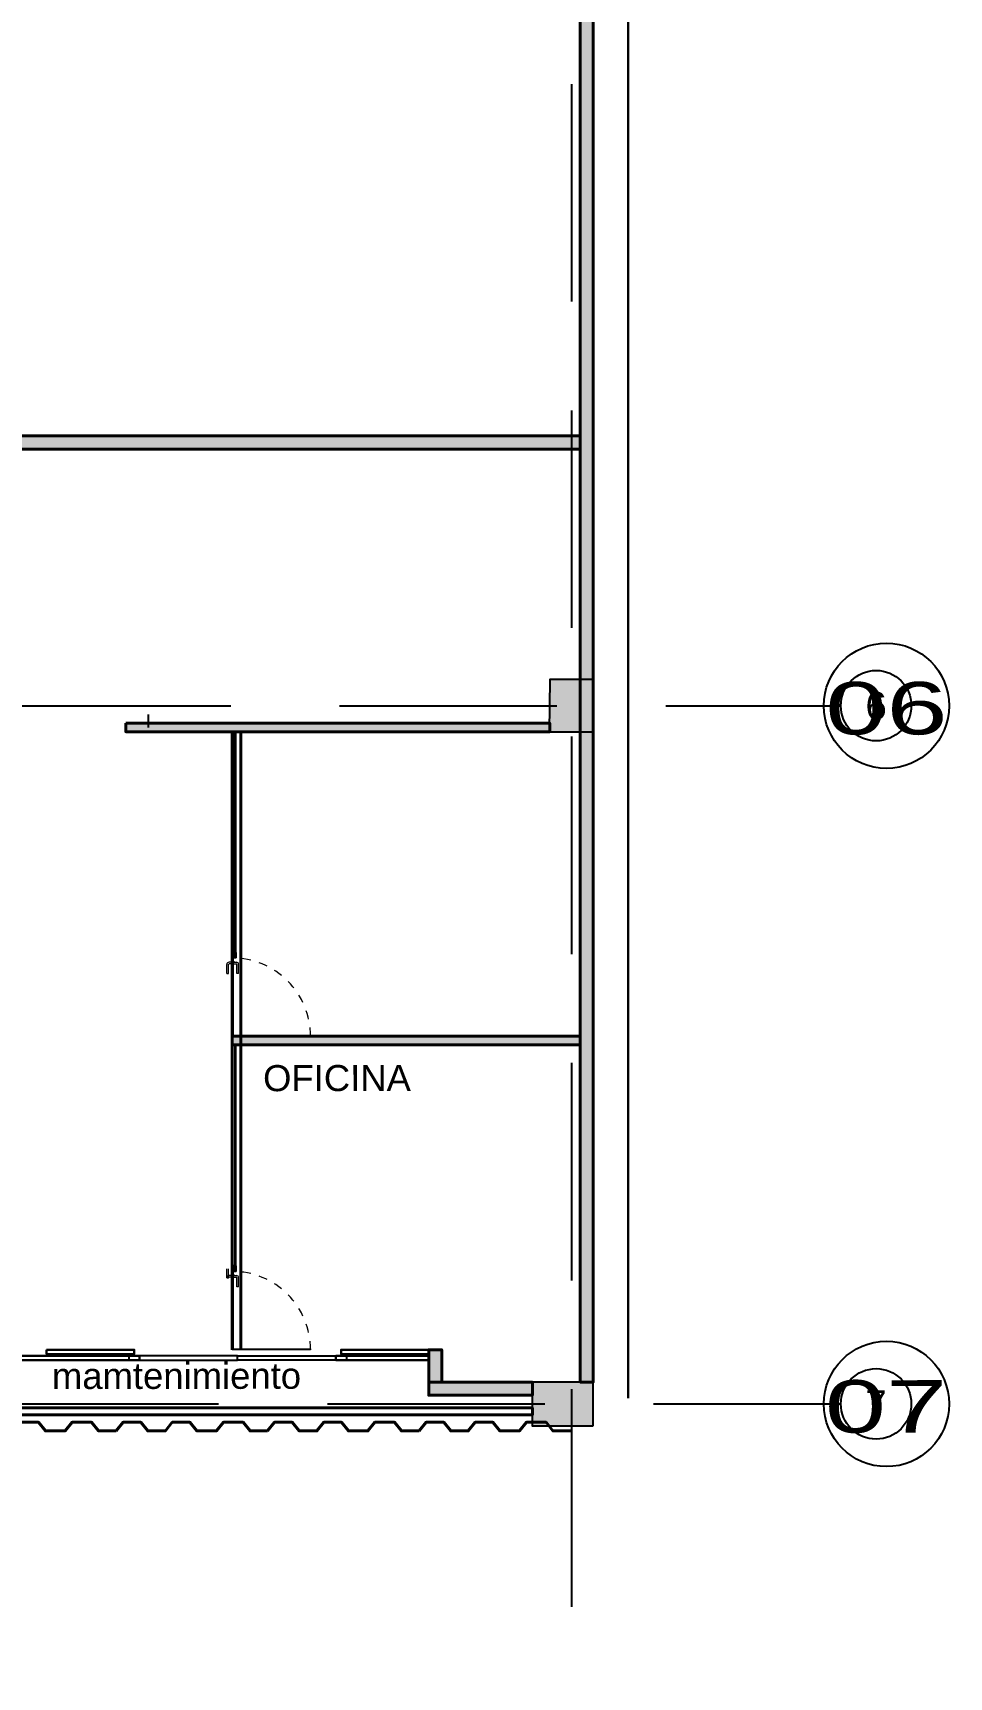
# Model space of a CAD drawing. Header units: millimetres. Extents: x -967 to 876, y -355 to 681.
# Drawn here: x 86.02 to 96.55, y -346.79 to -327.9 of the extents above; entities that cross this region are included whole.
import ezdxf
from ezdxf.enums import TextEntityAlignment as Align

# ---------------------------------------------------------------- set-up
doc = ezdxf.new("R2010")
doc.units = ezdxf.units.MM
for name, pattern in [('Center', [50.8, 31.75, -6.35, 6.35, -6.35]), ('DASHED2', [9.525, 6.35, -3.175]), ('Hidden 1_16_', [0.002381, 0.001587, -0.00079375]), ('LÍNEAS_OCULTASX2', [0.75, 0.5, -0.25])]:
    doc.linetypes.add(name, pattern=pattern)
for name, color, linetype in [('1amobla', 253, 'Continuous'), ('A-HATCH CONCRETO', 8, 'Continuous'), ('A_CIRCULO DE EJES', 3, 'Continuous'), ('GG_PISO 1', 251, 'Continuous'), ('GG_PISO 4', 8, 'Continuous'), ('JCA_HATCH 254', 252, 'Continuous'), ('PROYECCION', 8, 'DASHED2')]:
    doc.layers.add(name, color=color, linetype=linetype)
for name, color, linetype, lineweight in [('A-DETL-GENF', 7, 'Continuous', 5), ('A-DOOR', 7, 'Continuous', 5), ('Muro', 9, 'Continuous', 40), ('Piso', 251, 'Continuous', 30), ('Vidrio', 8, 'Continuous', 30)]:
    doc.layers.add(name, color=color, linetype=linetype, lineweight=lineweight)
doc.layers.add('A-DOOR-HDLN', color=9, linetype='Hidden 1_16_', lineweight=25, true_color=0x808080)
doc.layers.add('PDF_A - VENT', color=7, linetype='Continuous', true_color=0xffffff)
doc.layers.add('PDF_VENTANAS', color=7, linetype='Continuous', true_color=0xb9b9b9)
doc.styles.add('A_TEXT1', font='arial.ttf')
doc.styles.get("Standard").update_dxf_attribs({"font": 'arial.ttf'})
doc.styles.add('style2', font='arial.ttf', dxfattribs={"width": 1.5})

# ---------------------------------------------------------------- blocks, each defined once
blk = doc.blocks.new('A_B_Eje')
at = {"layer": 'A_CIRCULO DE EJES', "color": 0, "ltscale": 1.5}
blk.add_circle((0, 0), 0.0045, dxfattribs=at)
at = {"ltscale": 1.5, "style": 'A_TEXT1'}
blk.add_attdef('EJE', text='', height=0.0035, dxfattribs=at).set_placement((0, 0), align=Align.MIDDLE_CENTER)
blk = doc.blocks.new('estructura etapa 3')
at = {"layer": 'GG_PISO 1'}
h = blk.add_hatch(color=256, dxfattribs=at)
h.paths.add_polyline_path([(-91.651, -6658.124), (-91.651, -6657.624), (-92.35, -6657.624), (-92.35, -6658.124)])
h.paths.add_polyline_path([(-49.354, -6658.124), (-49.354, -6657.624), (-50.055, -6657.624), (-50.055, -6658.124)])
h.paths.add_polyline_path([(-56.053, -6658.124), (-56.053, -6657.624), (-56.753, -6657.624), (-56.753, -6658.124)])
h.paths.add_polyline_path([(-76.45, -6659.124), (-76.95, -6659.124), (-76.95, -6657.624), (-76.45, -6657.624)])
h.paths.add_polyline_path([(-83.95, -6659.124), (-84.45, -6659.124), (-84.45, -6657.624), (-83.95, -6657.624)])
h.paths.add_polyline_path([(-60.452, -6659.124), (-60.952, -6659.124), (-60.952, -6657.624), (-60.452, -6657.624)])
h.paths.add_polyline_path([(-67.95, -6659.124), (-68.45, -6659.124), (-68.45, -6657.624), (-67.95, -6657.624)])
h.paths.add_polyline_path([(-91.85, -6668.199), (-91.851, -6667.599), (-92.35, -6667.599), (-92.349, -6668.199)])
h.paths.add_polyline_path([(-49.354, -6668.199), (-49.354, -6667.599), (-49.854, -6667.599), (-49.854, -6668.199)])
h.paths.add_polyline_path([(-56.154, -6668.149), (-56.154, -6667.649), (-56.854, -6667.649), (-56.854, -6668.149)])
h.paths.add_polyline_path([(-59.952, -6667.649), (-59.952, -6668.149), (-61.452, -6668.149), (-61.452, -6667.649)])
h.paths.add_polyline_path([(-75.95, -6667.649), (-75.95, -6668.149), (-77.45, -6668.149), (-77.45, -6667.649)])
h.paths.add_polyline_path([(-68.95, -6667.649), (-68.95, -6668.149), (-67.45, -6668.149), (-67.45, -6667.649)])
h.paths.add_polyline_path([(-84.95, -6667.649), (-84.95, -6668.149), (-83.45, -6668.149), (-83.45, -6667.649)])
h.paths.add_polyline_path([(-91.85, -6676.199), (-91.85, -6675.599), (-92.349, -6675.599), (-92.349, -6676.199)])
h.paths.add_polyline_path([(-49.354, -6676.199), (-49.354, -6675.599), (-49.854, -6675.599), (-49.854, -6676.199)])
h.paths.add_polyline_path([(-56.154, -6676.149), (-56.154, -6675.649), (-56.754, -6675.649), (-56.754, -6676.149)])
h.paths.add_polyline_path([(-59.952, -6675.649), (-59.952, -6676.149), (-61.452, -6676.149), (-61.452, -6675.649)])
h.paths.add_polyline_path([(-75.95, -6675.649), (-75.95, -6676.149), (-77.45, -6676.149), (-77.45, -6675.649)])
h.paths.add_polyline_path([(-68.95, -6675.649), (-68.95, -6676.149), (-67.45, -6676.149), (-67.45, -6675.649)])
h.paths.add_polyline_path([(-84.95, -6675.649), (-84.95, -6676.149), (-83.45, -6676.149), (-83.45, -6675.649)])
h.paths.add_polyline_path([(-91.847, -6686.299), (-91.851, -6685.699), (-92.35, -6685.699), (-92.346, -6686.299)])
h.paths.add_polyline_path([(-49.354, -6686.299), (-49.354, -6685.699), (-49.854, -6685.699), (-49.854, -6686.299)])
h.paths.add_polyline_path([(-56.154, -6686.249), (-56.154, -6685.749), (-56.754, -6685.749), (-56.754, -6686.249)])
h.paths.add_polyline_path([(-59.952, -6685.749), (-59.952, -6686.249), (-61.452, -6686.249), (-61.452, -6685.749)])
h.paths.add_polyline_path([(-75.95, -6685.749), (-75.95, -6686.249), (-77.45, -6686.249), (-77.45, -6685.749)])
h.paths.add_polyline_path([(-68.95, -6685.749), (-68.95, -6686.249), (-67.45, -6686.249), (-67.45, -6685.749)])
h.paths.add_polyline_path([(-84.95, -6685.749), (-84.95, -6686.249), (-83.45, -6686.249), (-83.45, -6685.749)])
h.paths.add_polyline_path([(-49.353, -6694.294), (-49.354, -6693.699), (-49.855, -6693.699), (-49.854, -6694.294)])
h.paths.add_polyline_path([(-56.054, -6694.249), (-56.054, -6693.749), (-56.753, -6693.749), (-56.753, -6694.249)])
h.paths.add_polyline_path([(-91.651, -6694.249), (-91.651, -6693.749), (-92.35, -6693.749), (-92.35, -6694.249)])
h.paths.add_polyline_path([(-59.952, -6693.749), (-59.952, -6694.249), (-61.452, -6694.249), (-61.452, -6693.749)])
h.paths.add_polyline_path([(-75.95, -6693.749), (-75.95, -6694.249), (-77.45, -6694.249), (-77.45, -6693.749)])
h.paths.add_polyline_path([(-68.95, -6693.749), (-68.95, -6694.249), (-67.45, -6694.249), (-67.45, -6693.749)])
h.paths.add_polyline_path([(-84.95, -6693.749), (-84.95, -6694.249), (-83.45, -6694.249), (-83.45, -6693.749)])
h.paths.add_polyline_path([(-49.358, -6703.974), (-49.353, -6703.374), (-49.854, -6703.374), (-49.859, -6703.974)])
h.paths.add_polyline_path([(-56.054, -6703.924), (-56.054, -6703.424), (-56.753, -6703.424), (-56.753, -6703.924)])
h.paths.add_polyline_path([(-67.95, -6704.924), (-67.95, -6703.424), (-68.45, -6703.424), (-68.45, -6704.924)])
h.paths.add_polyline_path([(-91.651, -6703.924), (-91.651, -6703.424), (-92.35, -6703.424), (-92.35, -6703.924)])
h.paths.add_polyline_path([(-61.847, -6703.424), (-60.347, -6703.424), (-60.347, -6703.924), (-61.847, -6703.924)])
h.paths.add_polyline_path([(-83.95, -6704.924), (-83.95, -6703.424), (-84.45, -6703.424), (-84.45, -6704.924)])
h.paths.add_polyline_path([(-76.45, -6704.924), (-76.45, -6703.424), (-76.95, -6703.424), (-76.95, -6704.924)])
h.paths.add_polyline_path([(-49.354, -6711.949), (-49.354, -6711.449), (-50.054, -6711.449), (-50.054, -6711.949)])
h.paths.add_polyline_path([(-55.954, -6711.949), (-55.954, -6711.449), (-56.654, -6711.449), (-56.654, -6711.949)])
h.paths.add_polyline_path([(-91.65, -6711.949), (-91.65, -6711.449), (-92.35, -6711.449), (-92.35, -6711.949)])
h.paths.add_polyline_path([(-60.952, -6711.949), (-60.952, -6709.549), (-60.452, -6709.549), (-60.452, -6711.949)])
h.paths.add_polyline_path([(-68.45, -6709.549), (-68.45, -6711.949), (-67.95, -6711.949), (-67.95, -6709.549)])
h.paths.add_polyline_path([(-76.95, -6709.549), (-76.95, -6711.949), (-76.45, -6711.949), (-76.45, -6709.549)])
h.paths.add_polyline_path([(-83.95, -6709.549), (-83.95, -6711.949), (-84.45, -6711.949), (-84.45, -6709.549)])
at = {"layer": 'GG_PISO 1', "color": 253, "linetype": 'LÍNEAS_OCULTASX2', "ltscale": 5}
for p, q in [((-49.604, -6655.279), (-49.604, -6714.839)), ((-93.52, -6703.674), (-46.502, -6703.674)), ((-93.66, -6711.699), (-46.502, -6711.699))]:
    blk.add_line(p, q, dxfattribs=at)
at = {"layer": 'GG_PISO 1', "color": 0}
for points in [[(-49.358, -6703.974), (-49.353, -6703.374), (-49.854, -6703.374), (-49.859, -6703.974)], [(-49.354, -6711.949), (-49.354, -6711.449), (-50.054, -6711.449), (-50.054, -6711.949)]]:
    blk.add_lwpolyline(points, close=True, dxfattribs=at)
at = {"layer": 'GG_PISO 1', "linetype": 'Continuous'}
for centre in [(-45.982, -6703.674), (-45.982, -6711.699)]:
    blk.add_circle(centre, 0.72, dxfattribs=at)
at = {"layer": 'GG_PISO 1', "style": 'style2', "width": 1.5}
for s, p in [('06', (-46.684, -6704.004)), ('07', (-46.69, -6712.029))]:
    blk.add_text(s, height=0.6031, rotation=0.0293, dxfattribs=at).set_placement(p)
blk = doc.blocks.new('A$Caedca3e0')
at = {"layer": 'JCA_HATCH 254', "linetype": 'Continuous', "ltscale": 0.3, "transparency": 33554687}
h = blk.add_hatch(color=256, dxfattribs=at)
h.dxf.hatch_style = 1
h.paths.add_polyline_path([(26.924, 56.688), (26.774, 56.688), (26.774, 2.964), (26.924, 2.964)])
h = blk.add_hatch(color=256, dxfattribs=at)
h.dxf.hatch_style = 1
h.paths.add_polyline_path([(26.774, 13.839), (5.488, 13.839), (5.488, 13.689), (26.774, 13.689)])
h = blk.add_hatch(color=256, dxfattribs=at)
h.dxf.hatch_style = 1
h.paths.add_polyline_path([(21.548, 10.539), (26.423, 10.539), (26.423, 10.439), (21.548, 10.439)])
h = blk.add_hatch(color=256, dxfattribs=at)
h.dxf.hatch_style = 1
h.paths.add_polyline_path([(22.774, 6.839), (26.774, 6.839), (26.774, 6.939), (22.774, 6.939)])
h = blk.add_hatch(color=256, dxfattribs=at)
h.dxf.hatch_style = 1
h.paths.add_polyline_path([(25.033, 2.964), (25.033, 3.337), (25.183, 3.337), (25.183, 2.964)])
h.paths.add_polyline_path([(26.224, 2.964), (25.033, 2.964), (25.033, 2.814), (26.224, 2.814)])
at = {"layer": '1amobla', "linetype": 'Continuous', "ltscale": 0.3}
blk.add_line((26.774, 8.736), (26.774, 8.696), dxfattribs=at)
at = {"layer": 'A-DETL-GENF'}
for p, q in [((22.711, 7.661), (22.711, 7.766)), ((22.731, 7.661), (22.731, 7.766)), ((22.766, 7.791), (22.736, 7.791)), ((22.766, 7.771), (22.736, 7.771)), ((22.766, 7.804), (22.766, 7.791)), ((22.774, 7.804), (22.766, 7.804)), ((22.766, 7.771), (22.766, 7.764)), ((22.766, 7.764), (22.774, 7.764)), ((22.784, 7.804), (22.792, 7.804)), ((22.792, 7.764), (22.784, 7.764)), ((22.792, 7.804), (22.792, 7.791)), ((22.792, 7.791), (22.822, 7.791)), ((22.792, 7.771), (22.792, 7.764)), ((22.792, 7.771), (22.822, 7.771)), ((22.827, 7.661), (22.827, 7.766)), ((22.847, 7.661), (22.847, 7.766)), ((22.711, 7.661), (22.731, 7.661)), ((22.847, 7.661), (22.827, 7.661))]:
    blk.add_line(p, q, dxfattribs=at)
at = {"layer": 'A-DETL-GENF', "transparency": 33554687}
for p, q in [((22.711, 4.161), (22.711, 4.266)), ((22.711, 4.161), (22.731, 4.161)), ((22.731, 4.161), (22.731, 4.266)), ((22.766, 4.189), (22.736, 4.189)), ((22.766, 4.169), (22.736, 4.169)), ((22.766, 4.202), (22.766, 4.189)), ((22.774, 4.202), (22.766, 4.202)), ((22.766, 4.169), (22.766, 4.162)), ((22.766, 4.162), (22.774, 4.162)), ((22.784, 4.202), (22.792, 4.202)), ((22.792, 4.162), (22.784, 4.162)), ((22.792, 4.202), (22.792, 4.189)), ((22.792, 4.189), (22.822, 4.189)), ((22.792, 4.169), (22.792, 4.162)), ((22.792, 4.169), (22.822, 4.169)), ((22.827, 4.059), (22.827, 4.164)), ((22.847, 4.059), (22.847, 4.164)), ((22.847, 4.059), (22.827, 4.059))]:
    blk.add_line(p, q, dxfattribs=at)
at = {"layer": 'A-DETL-GENF'}
for centre, radius, start, end in [((22.736, 7.766), 0.025, 90, 180), ((22.736, 7.766), 0.005, 90, 180), ((22.822, 7.766), 0.025, 0, 90), ((22.822, 7.766), 0.005, 0, 90)]:
    blk.add_arc(centre, radius, start, end, dxfattribs=at)
at = {"layer": 'A-DETL-GENF', "transparency": 33554687}
for centre, radius, start, end in [((22.736, 4.164), 0.025, 90, 180), ((22.736, 4.164), 0.005, 90, 180), ((22.822, 4.164), 0.025, 0, 90), ((22.822, 4.164), 0.005, 0, 90)]:
    blk.add_arc(centre, radius, start, end, dxfattribs=at)
at = {"layer": 'A-DOOR', "transparency": 33554687}
blk.add_line((22.774, 3.537), (22.774, 4.237), dxfattribs=at)
at = {"layer": 'A-DOOR-HDLN', "lineweight": 5}
blk.add_arc((22.774, 6.939), 0.9, 359.986, 90.014, dxfattribs=at)
at = {"layer": 'A-DOOR-HDLN', "lineweight": 5, "transparency": 33554687}
blk.add_arc((22.774, 3.337), 0.9, 359.986, 90.014, dxfattribs=at)
at = {"layer": 'Muro', "linetype": 'Continuous', "ltscale": 0.3}
blk.add_line((26.423, 10.539), (21.548, 10.539), dxfattribs=at)
at = {"layer": 'Muro'}
for points in [[(26.924, 56.688), (26.774, 56.688), (26.774, 2.964), (26.924, 2.964)], [(26.774, 13.839), (5.488, 13.839), (5.488, 13.689), (26.774, 13.689)], [(21.548, 10.539), (26.423, 10.539), (26.423, 10.439), (21.548, 10.439)], [(25.033, 2.964), (25.033, 3.337), (25.183, 3.337), (25.183, 2.964)], [(26.224, 2.964), (25.033, 2.964), (25.033, 2.814), (26.224, 2.814)]]:
    blk.add_lwpolyline(points, close=True, dxfattribs=at)
at = {"layer": 'Muro', "linetype": 'Center', "transparency": 33554687}
blk.add_lwpolyline([(22.774, 3.337), (22.774, 10.439), (22.873, 10.439), (22.873, 3.337)], dxfattribs=at)
at = {"layer": 'Muro', "linetype": 'Continuous', "ltscale": 0.3}
blk.add_lwpolyline([(22.774, 6.839), (26.774, 6.839), (26.774, 6.939), (22.774, 6.939)], close=True, dxfattribs=at)
at = {"layer": 'Muro'}
for points in [[(20.324, 2.667), (26.224, 2.667), (26.224, 2.587), (20.324, 2.587)], [(19.697, 2.404), (19.777, 2.503), (19.98, 2.503), (20.06, 2.404), (20.263, 2.404), (20.343, 2.503), (20.545, 2.503), (20.625, 2.404), (20.851, 2.404), (20.931, 2.503), (21.156, 2.503), (21.236, 2.404), (21.439, 2.404)], [(21.439, 2.404), (21.519, 2.503), (21.722, 2.503), (21.802, 2.404), (22.004, 2.404), (22.084, 2.503), (22.287, 2.503), (22.367, 2.404), (22.592, 2.404), (22.672, 2.503), (22.898, 2.503), (22.978, 2.404), (23.18, 2.404)], [(23.18, 2.404), (23.26, 2.503), (23.463, 2.503), (23.543, 2.404), (23.746, 2.404), (23.826, 2.503), (24.029, 2.503), (24.109, 2.404), (24.334, 2.404), (24.414, 2.503), (24.639, 2.503), (24.719, 2.404), (24.922, 2.404)], [(24.922, 2.404), (25.002, 2.503), (25.205, 2.503), (25.285, 2.404), (25.487, 2.404), (25.567, 2.503), (25.77, 2.503), (25.85, 2.404), (26.076, 2.404), (26.156, 2.503), (26.381, 2.503), (26.461, 2.404), (26.664, 2.404)]]:
    blk.add_lwpolyline(points, dxfattribs=at)
at = {"layer": 'PDF_A - VENT', "linetype": 'Continuous', "lineweight": 0}
blk.add_line((22.774, 7.839), (22.817, 7.839), dxfattribs=at)
blk.add_lwpolyline([(22.817, 10.439), (22.774, 10.439), (22.774, 7.839), (22.817, 7.839)], close=True, dxfattribs=at)
at = {"layer": 'PDF_A - VENT', "linetype": 'Continuous', "lineweight": 5}
blk.add_lwpolyline([(22.803, 7.943), (22.803, 7.933)], dxfattribs=at)
at = {"layer": 'PDF_A - VENT', "linetype": 'Continuous', "lineweight": 0}
for points in [[(22.774, 6.939), (22.774, 7.839)], [(22.784, 7.839), (22.784, 6.939)], [(22.784, 6.949), (23.674, 6.949), (23.674, 6.939), (22.774, 6.939)]]:
    blk.add_lwpolyline(points, dxfattribs=at)
at = {"layer": 'PDF_A - VENT', "linetype": 'Continuous', "lineweight": 5}
for points in [[(22.796, 7.893, 0.054234), (22.793, 7.896, -0.182414), (22.801, 7.892, -0.182414), (22.808, 7.895, 0.054234), (22.805, 7.893)], [(22.793, 7.892, 0.182414), (22.801, 7.896, 0.182414), (22.808, 7.892)]]:
    blk.add_lwpolyline(points, format="xyb", dxfattribs=at)
at = {"layer": 'PDF_A - VENT', "linetype": 'Continuous', "lineweight": 0, "transparency": 33554687}
blk.add_lwpolyline([(22.817, 6.839), (22.774, 6.839), (22.774, 4.237), (22.817, 4.237)], close=True, dxfattribs=at)
for points in [[(22.774, 4.237), (22.784, 4.237), (22.784, 3.337), (22.774, 3.337), (22.774, 4.237)], [(22.784, 3.337), (22.784, 3.347), (23.674, 3.347), (23.674, 3.337), (22.774, 3.337)]]:
    blk.add_lwpolyline(points, dxfattribs=at)
at = {"layer": 'PDF_A - VENT', "linetype": 'Continuous', "lineweight": 5, "transparency": 33554687}
for points in [[(22.796, 4.291, 0.054234), (22.793, 4.294, -0.182414), (22.801, 4.29, -0.182414), (22.808, 4.293, 0.054234), (22.805, 4.291)], [(22.793, 4.29, 0.182414), (22.801, 4.294, 0.182414), (22.808, 4.29)]]:
    blk.add_lwpolyline(points, format="xyb", dxfattribs=at)
blk.add_lwpolyline([(22.803, 4.341), (22.803, 4.331)], dxfattribs=at)
at = {"layer": 'PDF_A - VENT', "linetype": 'Continuous', "lineweight": 5}
for centre, start, end in [((22.786, 7.913), 292.1524, 304.5697), ((22.815, 7.913), 235.4303, 247.8476)]:
    blk.add_arc(centre, 0.0167, start, end, dxfattribs=at)
at = {"layer": 'PDF_A - VENT', "linetype": 'Continuous', "lineweight": 5, "transparency": 33554687}
for centre, start, end in [((22.786, 4.311), 292.1524, 304.5697), ((22.815, 4.311), 235.4303, 247.8476)]:
    blk.add_arc(centre, 0.0167, start, end, dxfattribs=at)
at = {"layer": 'PDF_A - VENT', "linetype": 'Continuous', "transparency": 33554559}
for points in [[(22.803, 7.882), (22.803, 10.241), (22.803, 10.241)], [(22.803, 10.241), (22.803, 10.241), (22.803, 7.882)], [(22.774, 7.887), (22.793, 7.887), (22.779, 7.892)], [(22.774, 7.877), (22.808, 7.877), (22.774, 7.882)], [(22.808, 7.877), (22.774, 7.882), (22.808, 7.882)], [(22.774, 7.872), (22.817, 7.872), (22.774, 7.877)], [(22.817, 7.872), (22.774, 7.877), (22.817, 7.877)], [(22.774, 7.839), (22.817, 7.839), (22.774, 7.872)], [(22.817, 7.839), (22.774, 7.872), (22.817, 7.872)], [(22.779, 7.892), (22.793, 7.892), (22.788, 7.901)], [(22.793, 7.887), (22.779, 7.892), (22.793, 7.892)], [(22.793, 7.892), (22.779, 7.892), (22.798, 7.892)], [(22.779, 7.882), (22.793, 7.882), (22.784, 7.887)], [(22.803, 7.882), (22.779, 7.882), (22.779, 7.882)], [(22.779, 7.882), (22.779, 7.882), (22.803, 7.882)], [(22.812, 7.872), (22.779, 7.872), (22.779, 7.872)], [(22.779, 7.872), (22.779, 7.872), (22.812, 7.872)], [(22.793, 7.882), (22.784, 7.887), (22.793, 7.887)], [(22.793, 7.892), (22.788, 7.901), (22.793, 7.901)], [(22.798, 7.901), (22.788, 7.901), (22.793, 7.901)], [(22.793, 7.901), (22.793, 7.901), (22.798, 7.901)], [(22.798, 7.901), (22.793, 7.901), (22.793, 7.901)], [(22.798, 7.896), (22.798, 7.892), (22.793, 7.892)], [(22.798, 7.892), (22.793, 7.892), (22.793, 7.892)], [(22.793, 7.892), (22.793, 7.892), (22.798, 7.892)], [(22.798, 7.896), (22.798, 7.896), (22.798, 7.892)], [(22.808, 7.901), (22.812, 7.901), (22.812, 7.901)], [(22.812, 7.901), (22.808, 7.901), (22.808, 7.901)], [(22.808, 7.901), (22.808, 7.901), (22.812, 7.901)], [(22.812, 7.901), (22.817, 7.901), (22.808, 7.901)], [(22.808, 7.896), (22.808, 7.896), (22.812, 7.892)], [(22.808, 7.896), (22.812, 7.892), (22.808, 7.892)], [(22.812, 7.892), (22.808, 7.892), (22.808, 7.892)], [(22.808, 7.892), (22.808, 7.892), (22.817, 7.892)], [(22.808, 7.892), (22.817, 7.892), (22.812, 7.892)], [(22.812, 7.892), (22.817, 7.892), (22.812, 7.901)], [(22.817, 7.892), (22.812, 7.901), (22.817, 7.901)], [(22.812, 7.901), (22.812, 7.901), (22.817, 7.901)], [(22.812, 7.877), (22.817, 7.877), (22.812, 7.892)], [(22.817, 7.877), (22.812, 7.892), (22.817, 7.892)], [(22.803, 4.28), (22.803, 6.639), (22.803, 6.639)], [(22.803, 6.639), (22.803, 6.639), (22.803, 4.28)], [(22.774, 4.285), (22.793, 4.285), (22.779, 4.289)], [(22.774, 4.275), (22.808, 4.275), (22.774, 4.28)], [(22.808, 4.275), (22.774, 4.28), (22.808, 4.28)], [(22.774, 4.27), (22.817, 4.27), (22.774, 4.275)], [(22.817, 4.27), (22.774, 4.275), (22.817, 4.275)], [(22.774, 4.237), (22.817, 4.237), (22.774, 4.27)], [(22.817, 4.237), (22.774, 4.27), (22.817, 4.27)], [(22.779, 4.289), (22.793, 4.289), (22.788, 4.299)], [(22.793, 4.285), (22.779, 4.289), (22.793, 4.289)], [(22.793, 4.289), (22.779, 4.289), (22.798, 4.289)], [(22.779, 4.28), (22.793, 4.28), (22.784, 4.285)], [(22.803, 4.28), (22.779, 4.28), (22.779, 4.28)], [(22.779, 4.28), (22.779, 4.28), (22.803, 4.28)], [(22.812, 4.27), (22.779, 4.27), (22.779, 4.27)], [(22.779, 4.27), (22.779, 4.27), (22.812, 4.27)], [(22.793, 4.28), (22.784, 4.285), (22.793, 4.285)], [(22.793, 4.289), (22.788, 4.299), (22.793, 4.299)], [(22.798, 4.299), (22.788, 4.299), (22.793, 4.299)], [(22.798, 4.299), (22.793, 4.299), (22.793, 4.299)], [(22.793, 4.299), (22.793, 4.299), (22.798, 4.299)], [(22.798, 4.294), (22.798, 4.289), (22.793, 4.289)], [(22.798, 4.289), (22.793, 4.289), (22.793, 4.289)], [(22.793, 4.289), (22.793, 4.289), (22.798, 4.289)], [(22.798, 4.294), (22.798, 4.294), (22.798, 4.289)], [(22.808, 4.299), (22.812, 4.299), (22.812, 4.299)], [(22.812, 4.299), (22.808, 4.299), (22.808, 4.299)], [(22.808, 4.299), (22.808, 4.299), (22.812, 4.299)], [(22.812, 4.299), (22.817, 4.299), (22.808, 4.299)], [(22.808, 4.294), (22.808, 4.294), (22.812, 4.289)], [(22.808, 4.294), (22.812, 4.289), (22.808, 4.289)], [(22.812, 4.289), (22.808, 4.289), (22.808, 4.289)], [(22.808, 4.289), (22.808, 4.289), (22.817, 4.289)], [(22.808, 4.289), (22.817, 4.289), (22.812, 4.289)], [(22.812, 4.289), (22.817, 4.289), (22.812, 4.299)], [(22.817, 4.289), (22.812, 4.299), (22.817, 4.299)], [(22.812, 4.299), (22.812, 4.299), (22.817, 4.299)], [(22.812, 4.275), (22.817, 4.275), (22.812, 4.289)], [(22.817, 4.275), (22.812, 4.289), (22.817, 4.289)]]:
    blk.add_solid(points, dxfattribs=at)
at = {"layer": 'PDF_VENTANAS', "linetype": 'Continuous', "lineweight": 25}
for p, q in [((22.774, 7.882), (22.774, 7.839)), ((22.808, 7.872), (22.774, 7.872))]:
    blk.add_line(p, q, dxfattribs=at)
at = {"layer": 'PDF_VENTANAS', "linetype": 'Continuous', "lineweight": 25, "transparency": 33554687}
for p, q in [((22.774, 4.28), (22.774, 4.237)), ((22.808, 4.27), (22.774, 4.27))]:
    blk.add_line(p, q, dxfattribs=at)
at = {"layer": 'PDF_VENTANAS', "linetype": 'Continuous', "lineweight": 25}
for points in [[(22.803, 7.882), (22.803, 10.439)], [(22.798, 7.901), (22.788, 7.901), (22.774, 7.887), (22.788, 7.887)], [(22.784, 7.887), (22.779, 7.882), (22.774, 7.882)], [(22.779, 7.887), (22.788, 7.901), (22.788, 7.882), (22.808, 7.882)], [(22.803, 7.882), (22.803, 7.877), (22.779, 7.877)], [(22.779, 7.872), (22.779, 7.868), (22.812, 7.844), (22.812, 7.868), (22.808, 7.868), (22.808, 7.872)], [(22.784, 7.877), (22.784, 7.882), (22.788, 7.887)], [(22.793, 7.882), (22.793, 7.901)], [(22.793, 7.892), (22.798, 7.892), (22.798, 7.896), (22.793, 7.892)], [(22.812, 7.901), (22.812, 7.877), (22.808, 7.877), (22.808, 7.882)], [(22.817, 7.901), (22.808, 7.901)], [(22.812, 7.892), (22.808, 7.896), (22.808, 7.892), (22.812, 7.892)], [(22.812, 7.872), (22.817, 7.872)], [(22.817, 7.839), (22.817, 7.901)]]:
    blk.add_lwpolyline(points, dxfattribs=at)
at = {"layer": 'PDF_VENTANAS', "linetype": 'Continuous', "lineweight": 25, "transparency": 33554687}
for points in [[(22.803, 6.839), (22.803, 4.28)], [(22.798, 4.299), (22.788, 4.299), (22.774, 4.285), (22.788, 4.285)], [(22.784, 4.285), (22.779, 4.28), (22.774, 4.28)], [(22.779, 4.285), (22.788, 4.299), (22.788, 4.28), (22.808, 4.28)], [(22.803, 4.28), (22.803, 4.275), (22.779, 4.275)], [(22.779, 4.27), (22.779, 4.265), (22.812, 4.241), (22.812, 4.265), (22.808, 4.265), (22.808, 4.27)], [(22.784, 4.275), (22.784, 4.28), (22.788, 4.285)], [(22.793, 4.28), (22.793, 4.299)], [(22.793, 4.289), (22.798, 4.289), (22.798, 4.294), (22.793, 4.289)], [(22.812, 4.299), (22.812, 4.275), (22.808, 4.275), (22.808, 4.28)], [(22.817, 4.299), (22.808, 4.299)], [(22.812, 4.289), (22.808, 4.294), (22.808, 4.289), (22.812, 4.289)], [(22.812, 4.27), (22.817, 4.27)], [(22.817, 4.237), (22.817, 4.299)]]:
    blk.add_lwpolyline(points, dxfattribs=at)
at = {"layer": 'Piso'}
blk.add_line((27.324, 2.781), (27.324, 21.1, -41.255), dxfattribs=at)
at = {"layer": 'PROYECCION', "ltscale": 3}
for points in [[(21.584, 3.265), (21.584, 3.215), (22.835, 3.215), (22.835, 3.265)], [(24.087, 3.265), (24.087, 3.215), (22.835, 3.215), (22.835, 3.265)]]:
    blk.add_lwpolyline(points, close=True, dxfattribs=at)
at = {"layer": 'Vidrio'}
for points in [[(21.706, 3.265), (21.706, 3.215), (19.152, 3.215), (19.152, 3.265)], [(20.638, 3.337), (20.638, 3.287), (21.647, 3.287), (21.647, 3.337)], [(25.033, 3.265), (25.033, 3.215), (23.965, 3.215), (23.965, 3.265)], [(25.033, 3.337), (25.033, 3.287), (24.024, 3.287), (24.024, 3.337)]]:
    blk.add_lwpolyline(points, close=True, dxfattribs=at)
blk.add_blockref('estructura etapa 3', (76.277, 6714.412), dxfattribs=at)

msp = doc.modelspace()

# ---------------------------------------------------------------- hatches: boundary and pattern name
at = {"layer": 'A-HATCH CONCRETO', "true_color": 0x636466, "transparency": 33554687}
h = msp.add_hatch(dxfattribs=at)
h.set_pattern_fill('ANGLE', color=251)
h.set_pattern_definition([(0, (-185.0715, -392.572), (0, 6.985), [5.08, -1.905]), (90, (-185.0715, -392.572), (-6.985, 4e-16), [5.08, -1.905])])
h.paths.add_polyline_path([(91.957, -335.878), (87.271, -335.878), (87.271, -335.728), (91.957, -335.728)])

# ---------------------------------------------------------------- block references
msp.add_blockref('A$Caedca3e0', (65.537, -346.367))
ref = msp.add_blockref('A_B_Eje', (95.713, -335.628), dxfattribs=dict(xscale=90, yscale=90, zscale=90))
ref.add_attrib('EJE', '6', dxfattribs={"color": 7, "ltscale": 1.5, "height": 0.315, "style": 'A_TEXT1'}).set_placement((95.713, -335.628), align=Align.MIDDLE_CENTER)
ref = msp.add_blockref('A_B_Eje', (95.713, -343.653), dxfattribs=dict(xscale=90, yscale=90, zscale=90))
ref.add_attrib('EJE', '7', dxfattribs={"color": 7, "ltscale": 1.5, "height": 0.315, "style": 'A_TEXT1'}).set_placement((95.713, -343.653), align=Align.MIDDLE_CENTER)

# ---------------------------------------------------------------- texts
at = {"layer": 'GG_PISO 4'}
for s, p in [('OFICINA', (88.665, -340.059)), ('circulacion de            mamtenimiento', (82.278, -343.487))]:
    msp.add_text(s, height=0.3, rotation=0.0669, dxfattribs=at).set_placement(p)

doc.saveas('drawing.dxf')
